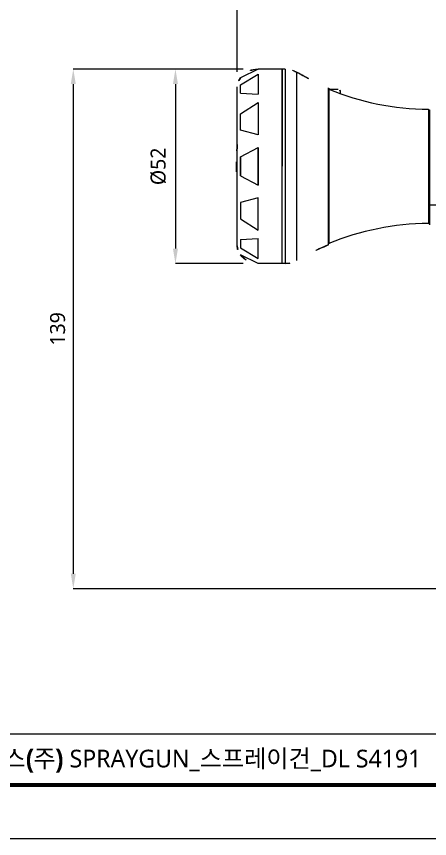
# Model space of a CAD drawing. Extents: x 16296675150 to 16296675606, y -37409617853 to -37409617519.
# Drawn here: x 16296675260.7 to 16296675371.1, y -37409617852.5 to -37409617632.8 of the extents above; entities that cross this region are included whole.
import ezdxf

# ---------------------------------------------------------------- set-up
doc = ezdxf.new("R2010")
doc.units = 0
doc.header["$LTSCALE"] = 10
doc.header["$MEASUREMENT"] = 0
doc.header["$PDMODE"] = 3
doc.header["$PDSIZE"] = -10
doc.layers.get('0').update_dxf_attribs({"linetype": 'CONTINUOUS'})
doc.layers.get('DEFPOINTS').update_dxf_attribs({"linetype": 'CONTINUOUS'})
doc.styles.add('Daelim Dimension', font='')
doc.styles.get('Daelim Dimension').set_extended_font_data('NanumGothic')
doc.dimstyles.new('DEFAULT', dxfattribs={"dimscale": 2, "dimtxt": 2, "dimasz": 2, "dimexe": 0, "dimexo": 2, "dimgap": 1, "dimtad": 1, "dimdec": 1, "dimzin": 9, "dimdsep": 46, "dimtxsty": 'Daelim Dimension', "dimcen": 0.5, "dimclrd": 252, "dimclre": 252, "dimclrt": 3, "dimadec": 1, "dimazin": 0, "dimtfac": 1, "dimtdec": 1, "dimtix": 1, "dimtmove": 0, "dimatfit": 3, "dimfxl": 1, "dimtolj": 1, "dimtzin": 1, "dimlwd": 9, "dimlwe": 9, "dimarcsym": 0})

# ---------------------------------------------------------------- blocks, each defined once
blk = doc.blocks.new('*D6')
at = {"color": 5, "lineweight": 9, "transparency": 16777216}
for p, q in [((16296675321.247, -37409617646.86709), (16296675303.15304, -37409617646.86709)), ((16296675303.15304, -37409617650.86709), (16296675303.15304, -37409617694.86709)), ((16296675321.247, -37409617698.86709), (16296675303.15304, -37409617698.86709))]:
    blk.add_line(p, q, dxfattribs=at)
at = {"color": 5, "transparency": 16777216}
for points in [[(16296675302.48637, -37409617650.86709), (16296675303.8197, -37409617650.86709), (16296675303.15304, -37409617646.86709)], [(16296675302.48637, -37409617694.86709), (16296675303.8197, -37409617694.86709), (16296675303.15304, -37409617698.86709)]]:
    blk.add_solid(points, dxfattribs=at)
at = {"layer": 'DEFPOINTS', "color": 0, "transparency": 16777216}
for p in [(16296675325.247, -37409617646.86709), (16296675303.15304, -37409617698.86709), (16296675325.247, -37409617698.86709)]:
    blk.add_point(p, dxfattribs=at)
at = {"color": 7, "transparency": 16777216, "insert": (16296675298.59795, -37409617672.86708), "char_height": 4, "attachment_point": 5, "rotation": 90, "style": 'Daelim Dimension'}
blk.add_mtext('\\A1;%%C52', dxfattribs=at)
blk = doc.blocks.new('*D7')
at = {"color": 5, "lineweight": 9, "transparency": 16777216}
for p, q in [((16296675319.670271, -37409617647.636642), (16296675319.670271, -37409617628.197098)), ((16296675323.670271, -37409617628.197098), (16296675442.71316, -37409617628.197098)), ((16296675446.71316, -37409617666.198959), (16296675446.71316, -37409617628.197098))]:
    blk.add_line(p, q, dxfattribs=at)
at = {"color": 5, "transparency": 16777216}
for points in [[(16296675323.670271, -37409617627.530434), (16296675323.670271, -37409617628.863762), (16296675319.670271, -37409617628.197098)], [(16296675442.71316, -37409617627.530434), (16296675442.71316, -37409617628.863762), (16296675446.71316, -37409617628.197098)]]:
    blk.add_solid(points, dxfattribs=at)
at = {"layer": 'DEFPOINTS', "color": 0, "transparency": 16777216}
for p in [(16296675446.71316, -37409617628.197098), (16296675319.670271, -37409617651.636642), (16296675446.71316, -37409617670.198959)]:
    blk.add_point(p, dxfattribs=at)
at = {"color": 7, "transparency": 16777216, "insert": (16296675383.191719, -37409617624.039726), "char_height": 4, "attachment_point": 5, "style": 'Daelim Dimension'}
blk.add_mtext('\\A1;127', dxfattribs=at)
blk = doc.blocks.new('*D8')
at = {"color": 5, "lineweight": 9, "transparency": 16777216}
for p, q in [((16296675319.670271, -37409617647.636642), (16296675319.670271, -37409617606.470062)), ((16296675323.670271, -37409617606.470062), (16296675477.299509, -37409617606.470062)), ((16296675481.299509, -37409617758.010384), (16296675481.299509, -37409617606.470062))]:
    blk.add_line(p, q, dxfattribs=at)
at = {"color": 5, "transparency": 16777216}
for points in [[(16296675323.670271, -37409617605.803398), (16296675323.670271, -37409617607.136726), (16296675319.670271, -37409617606.470062)], [(16296675477.299509, -37409617605.803398), (16296675477.299509, -37409617607.136726), (16296675481.299509, -37409617606.470062)]]:
    blk.add_solid(points, dxfattribs=at)
at = {"layer": 'DEFPOINTS', "color": 0, "transparency": 16777216}
for p in [(16296675481.299509, -37409617606.470062), (16296675319.670271, -37409617651.636642), (16296675481.299509, -37409617762.010384)]:
    blk.add_point(p, dxfattribs=at)
at = {"color": 7, "transparency": 16777216, "insert": (16296675400.48489, -37409617602.292664), "char_height": 4, "attachment_point": 5, "style": 'Daelim Dimension'}
blk.add_mtext('\\A1;162', dxfattribs=at)
blk = doc.blocks.new('*D9')
at = {"color": 5, "lineweight": 9, "transparency": 16777216}
for p, q in [((16296675321.247, -37409617646.867088), (16296675275.84585, -37409617646.867088)), ((16296675275.84585, -37409617650.867088), (16296675275.84585, -37409617781.75296)), ((16296675459.515841, -37409617785.75296), (16296675275.84585, -37409617785.75296))]:
    blk.add_line(p, q, dxfattribs=at)
at = {"color": 5, "transparency": 16777216}
for points in [[(16296675275.17919, -37409617650.867088), (16296675276.51252, -37409617650.867088), (16296675275.84585, -37409617646.867088)], [(16296675275.17919, -37409617781.75296), (16296675276.51252, -37409617781.75296), (16296675275.84585, -37409617785.75296)]]:
    blk.add_solid(points, dxfattribs=at)
at = {"layer": 'DEFPOINTS', "color": 0, "transparency": 16777216}
for p in [(16296675325.247, -37409617646.867088), (16296675275.84585, -37409617785.75296), (16296675463.515841, -37409617785.75296)]:
    blk.add_point(p, dxfattribs=at)
at = {"color": 7, "transparency": 16777216, "insert": (16296675271.665581, -37409617716.310013), "char_height": 4, "attachment_point": 5, "rotation": 90, "style": 'Daelim Dimension'}
blk.add_mtext('\\A1;139', dxfattribs=at)

msp = doc.modelspace()

# ---------------------------------------------------------------- linework, layer by layer
for p, q in [((16296675325.24699, -37409617646.867073), (16296675320.51684, -37409617649.175774)), ((16296675320.51684, -37409617651.099808), (16296675325.24699, -37409617648.270691)), ((16296675331.670271, -37409617646.867073), (16296675325.24699, -37409617646.867073)), ((16296675325.24699, -37409617648.270691), (16296675325.24699, -37409617653.599808)), ((16296675331.670271, -37409617698.864464), (16296675331.670271, -37409617646.869682)), ((16296675332.509029, -37409617646.869682), (16296675331.670271, -37409617646.869682)), ((16296675331.670271, -37409617646.872292), (16296675331.670271, -37409617672.867073)), ((16296675332.509029, -37409617646.869682), (16296675332.509029, -37409617698.869682)), ((16296675335.50948, -37409617647.67379), (16296675335.50948, -37409617698.065567)), ((16296675320.51684, -37409617653.270691), (16296675320.51684, -37409617651.099808)), ((16296675319.670271, -37409617694.097511), (16296675319.670271, -37409617651.636642)), ((16296675320.51684, -37409617653.270691), (16296675325.24699, -37409617653.599808)), ((16296675343.98498, -37409617651.852074), (16296675343.98498, -37409617693.887299)), ((16296675344.170271, -37409617652.128441), (16296675344.170271, -37409617693.610092)), ((16296675344.170271, -37409617652.269409), (16296675346.670271, -37409617652.269409)), ((16296675344.170271, -37409617652.269409), (16296675344.170271, -37409617693.469963)), ((16296675347.170271, -37409617652.769409), (16296675347.170271, -37409617653.418373)), ((16296675320.51684, -37409617658.856361), (16296675325.24699, -37409617655.779587)), ((16296675325.24699, -37409617655.779587), (16296675325.24699, -37409617664.43985)), ((16296675370.772949, -37409617657.620247), (16296675370.772949, -37409617688.11911)), ((16296675320.51684, -37409617663.186493), (16296675320.51684, -37409617658.856361)), ((16296675371.070271, -37409617657.869682), (16296675371.070271, -37409617688.469681)), ((16296675371.070271, -37409617661.980042), (16296675371.070271, -37409617657.920242)), ((16296675371.070271, -37409617672.869682), (16296675371.070271, -37409617661.980042)), ((16296675325.24699, -37409617664.43985), (16296675320.51684, -37409617663.186493)), ((16296675320.51684, -37409617670.367073), (16296675325.24699, -37409617667.867073)), ((16296675320.51684, -37409617670.367073), (16296675325.24699, -37409617667.867073)), ((16296675325.24699, -37409617667.867073), (16296675325.24699, -37409617677.867073)), ((16296675325.24699, -37409617677.867073), (16296675325.24699, -37409617667.867073)), ((16296675320.51684, -37409617670.367073), (16296675320.51684, -37409617675.367073)), ((16296675320.51684, -37409617675.367073), (16296675320.51684, -37409617670.367073)), ((16296675331.670271, -37409617698.861847), (16296675331.670271, -37409617672.867073)), ((16296675371.070271, -37409617672.869682), (16296675371.070271, -37409617687.819122)), ((16296675320.51684, -37409617675.367073), (16296675325.24699, -37409617677.867073)), ((16296675320.51684, -37409617675.367073), (16296675325.24699, -37409617677.867073)), ((16296675325.24699, -37409617681.294296), (16296675320.51684, -37409617682.547661)), ((16296675325.24699, -37409617689.954552), (16296675325.24699, -37409617681.294296)), ((16296675320.51684, -37409617682.547661), (16296675320.51684, -37409617686.877777)), ((16296675320.51684, -37409617686.877777), (16296675325.24699, -37409617689.954552)), ((16296675320.51684, -37409617692.463463), (16296675325.24699, -37409617692.134354)), ((16296675320.51684, -37409617692.463463), (16296675320.51684, -37409617694.634354)), ((16296675325.24699, -37409617697.463463), (16296675325.24699, -37409617692.134354)), ((16296675320.51684, -37409617694.634354), (16296675325.24699, -37409617697.463463)), ((16296675325.24699, -37409617698.867073), (16296675320.51684, -37409617696.558372)), ((16296675331.670271, -37409617698.867073), (16296675325.24699, -37409617698.867073)), ((16296675332.509029, -37409617698.869682), (16296675331.670271, -37409617698.869682))]:
    msp.add_line(p, q)
at = {"color": 5}
msp.add_line((16296675157.573191, -37409617824.561096), (16296675524.50429, -37409617824.561096), dxfattribs=at)
at = {"ltscale": 0.5}
msp.add_lwpolyline([(16296675150.245461, -37409617852.537933), (16296675605.945459, -37409617852.537933), (16296675605.945459, -37409617518.637917), (16296675150.245461, -37409617518.637917)], close=True, dxfattribs=at)
at = {"color": 5, "linetype": 'ByBlock', "lineweight": 200, "const_width": 1.05}
msp.add_lwpolyline([(16296675157.573191, -37409617838.240623), (16296675598.573191, -37409617838.240623), (16296675598.573191, -37409617526.390617), (16296675157.573191, -37409617526.390617)], close=True, dxfattribs=at)
for centre, radius, start, end in [((16296675325.24699, -37409617652.867073), 6, 90, 142.03224564), ((16296675332.509029, -37409617652.869682), 6, 59.9949725, 90), ((16296675371.51494, -37409617585.32312), 72, 239.9949725, 247.5199841), ((16296675323.670271, -37409617651.636642), 4, 142.03224564, 180), ((16296675343.87027, -37409617652.129272), 0.3, 0, 67.5199841), ((16296675371.41494, -37409617585.623123), 72, 247.76548626, 269.4890959), ((16296675346.670271, -37409617652.769409), 0.5, 0, 90), ((16296675370.770269, -37409617657.920242), 0.3, 0, 89.4890959), ((16296675416.845551, -37409617672.867073), 97.351998, 176.5471878, 179.2708446), ((16296675416.845551, -37409617672.867073), 97.351998, 179.2708446, 183.4528122), ((16296675325.24699, -37409617692.867073), 6, 270, 270), ((16296675371.41494, -37409617760.116249), 72, 90.5109041, 112.23451374), ((16296675370.770269, -37409617687.819122), 0.3, 270.5109041, 0), ((16296675323.670271, -37409617694.097511), 4, 180, 217.96775436), ((16296675371.51494, -37409617760.416252), 72, 112.4800159, 120.0050275), ((16296675343.87027, -37409617693.610092), 0.3, 292.4800159, 0), ((16296675325.24699, -37409617692.867073), 6, 217.96775436, 270), ((16296675332.509029, -37409617692.869682), 6, 270, 300.0050275)]:
    msp.add_arc(centre, radius, start, end)
msp.add_open_spline([(16296675395.278681, -37409617685.958763), (16296675394.045469, -37409617685.670403), (16296675390.926531, -37409617685.011642), (16296675384.43881, -37409617683.92157), (16296675376.462561, -37409617683.356987), (16296675371.070271, -37409617683.204803)], degree=3, knots=[0, 0, 0, 0, 0.2874855491, 0.6437427746, 1, 1, 1, 1])
msp.add_open_spline([(16296675371.070271, -37409617683.204803), (16296675371.070271, -37409617683.204803)], degree=1)
msp.add_open_spline([(16296675371.070271, -37409617683.204803), (16296675371.070271, -37409617683.204803)], degree=1)

# ---------------------------------------------------------------- texts
at = {"color": 2, "insert": (16296675239.38377, -37409617828.793381), "char_height": 4.729639005, "width": 196.55095463, "attachment_point": 1, "style": 'Daelim Dimension'}
msp.add_mtext('{\\fPretendard Variable SemiBold|b0|i0|c129|p2;대림바스(주)} SPRAYGUN_{\\fGulim|b0|i0|c129|p50;스프레이건}_DL S4191', dxfattribs=at)

# ---------------------------------------------------------------- dimensions: what is measured, and where the dimension line sits
for base, p2, picture, middle in [((16296675481.299509, -37409617606.470062), (16296675481.299509, -37409617762.010384), '*D8', (16296675400.48489, -37409617602.292664)), ((16296675446.71316, -37409617628.197098), (16296675446.71316, -37409617670.198959), '*D7', (16296675383.191719, -37409617624.039726))]:
    dim = msp.add_linear_dim(base=base, p1=(16296675319.670271, -37409617651.636642), p2=p2, dimstyle='DEFAULT', override={"dimdec": 0, "dimclrd": 5, "dimclre": 5, "dimclrt": 7})
    dim.commit()
    dim.dimension.update_dxf_attribs({"geometry": picture, "text_midpoint": middle})
dim = msp.add_linear_dim(base=(16296675275.84585, -37409617785.75296), p1=(16296675325.24699, -37409617646.867073), p2=(16296675463.515829, -37409617785.752937), angle=90, dimstyle='DEFAULT', override={"dimdec": 0, "dimclrd": 5, "dimclre": 5, "dimclrt": 7})
dim.commit()
dim.dimension.update_dxf_attribs({"geometry": '*D9', "text_midpoint": (16296675271.665581, -37409617716.310013)})
dim = msp.add_linear_dim(base=(16296675303.15304, -37409617698.867088), p1=(16296675325.24699, -37409617646.867073), p2=(16296675325.24699, -37409617698.867073), angle=90, text='%%C<>', dimstyle='DEFAULT', override={"dimdec": 0, "dimclrd": 5, "dimclre": 5, "dimclrt": 7})
dim.commit()
dim.dimension.update_dxf_attribs({"geometry": '*D6', "text_midpoint": (16296675298.59795, -37409617672.867081)})

doc.saveas('drawing.dxf')
